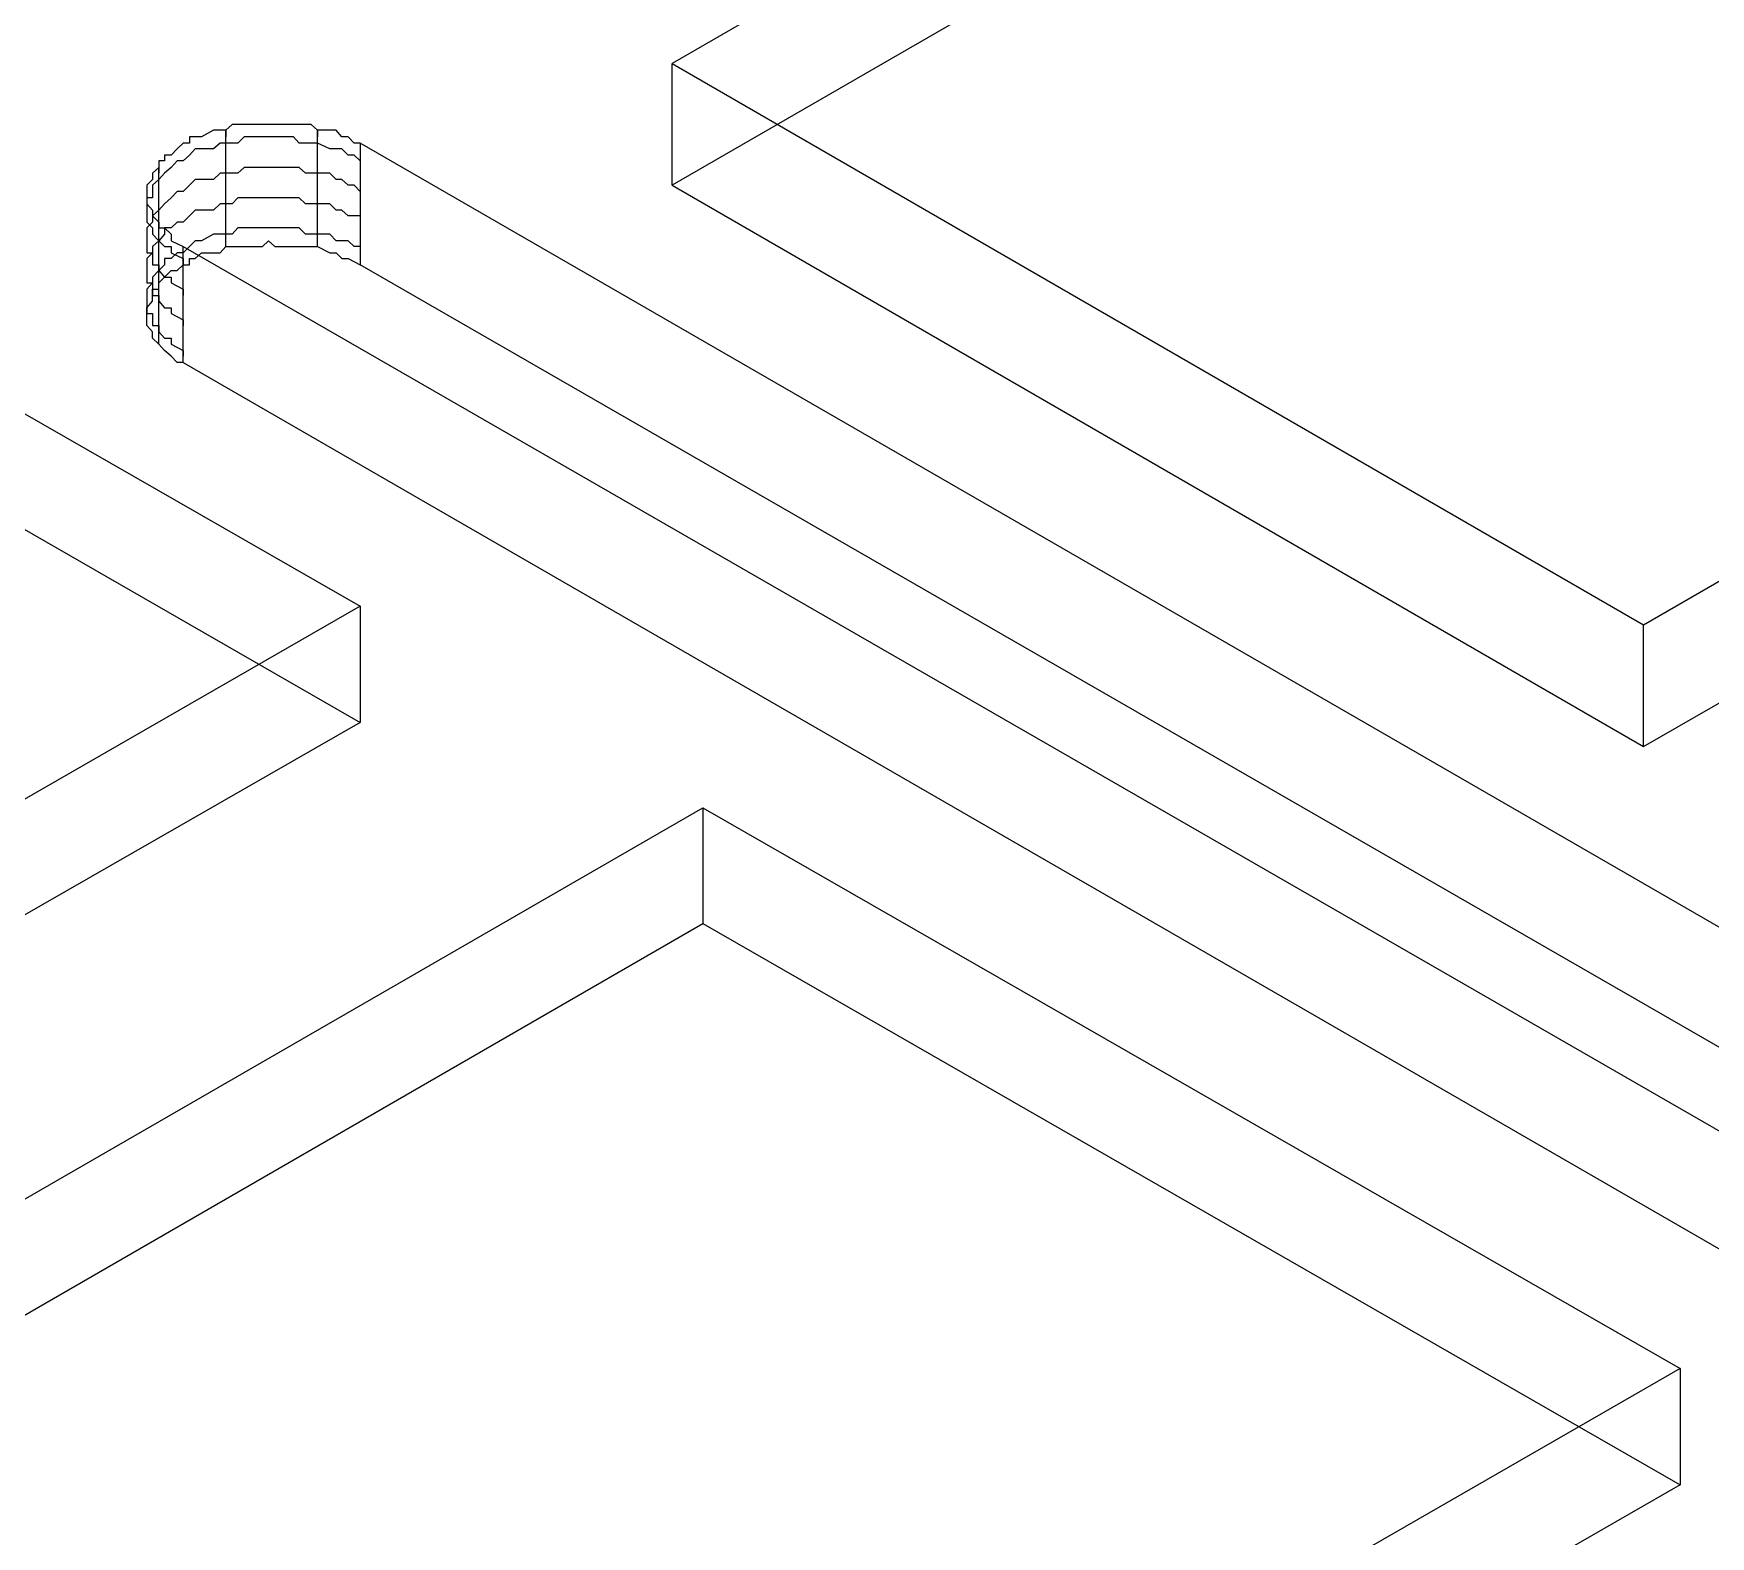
# Model space of a CAD drawing. Header units: millimetres. Extents: x 0 to 2112, y 8 to 1252.
# Drawn here: x 1204.4 to 1276.9, y 606.4 to 671.4 of the extents above; entities that cross this region are included whole.
import ezdxf

# ---------------------------------------------------------------- set-up
doc = ezdxf.new("R2010")
doc.units = ezdxf.units.MM
doc.layers.get('0').update_dxf_attribs({"linetype": 'CONTINUOUS'})

msp = doc.modelspace()

# ---------------------------------------------------------------- linework, layer by layer
at = {"color": 9}
for p, q in [((1273.98, 694.284), (1232.01, 670.066)), ((1273.98, 694.284), (1232.01, 670.066)), ((1273.98, 689.021), (1232.01, 664.803)), ((1273.98, 689.021), (1232.01, 664.803)), ((1176.3, 670.839), (1218.54, 646.617)), ((1176.3, 670.839), (1218.54, 646.617)), ((1232.01, 670.066), (1273.98, 645.82)), ((1232.01, 664.803), (1232.01, 670.066)), ((1232.01, 670.066), (1273.98, 645.82)), ((1232.01, 664.803), (1232.01, 670.066)), ((1273.98, 645.82), (1315.96, 670.066)), ((1273.98, 645.82), (1315.96, 670.066)), ((1213, 667.42), (1212.73, 667.173)), ((1213, 667.42), (1212.73, 667.173)), ((1213.25, 667.42), (1213, 667.42)), ((1213.25, 667.42), (1213, 667.42)), ((1213.52, 667.42), (1213.25, 667.42)), ((1213.52, 667.42), (1213.25, 667.42)), ((1214.05, 667.42), (1213.52, 667.42)), ((1214.05, 667.42), (1213.52, 667.42)), ((1214.32, 667.42), (1214.05, 667.42)), ((1214.32, 667.42), (1214.05, 667.42)), ((1214.57, 667.42), (1214.32, 667.42)), ((1214.57, 667.42), (1214.32, 667.42)), ((1214.85, 667.42), (1214.57, 667.42)), ((1214.85, 667.42), (1214.57, 667.42)), ((1215.1, 667.42), (1214.85, 667.42)), ((1215.1, 667.42), (1214.85, 667.42)), ((1215.65, 667.42), (1215.1, 667.42)), ((1215.65, 667.42), (1215.1, 667.42)), ((1215.89, 667.42), (1215.65, 667.42)), ((1215.89, 667.42), (1215.65, 667.42)), ((1216.17, 667.42), (1215.89, 667.42)), ((1216.17, 667.42), (1215.89, 667.42)), ((1216.42, 667.42), (1216.17, 667.42)), ((1216.42, 667.42), (1216.17, 667.42)), ((1216.69, 667.173), (1216.42, 667.42)), ((1216.69, 667.173), (1216.42, 667.42)), ((1210.88, 666.623), (1210.63, 666.373)), ((1210.88, 666.623), (1210.63, 666.373)), ((1211.16, 666.623), (1210.88, 666.623)), ((1211.16, 666.623), (1210.88, 666.623)), ((1211.4, 666.898), (1211.16, 666.898)), ((1211.16, 666.898), (1211.16, 666.623)), ((1211.4, 666.898), (1211.16, 666.898)), ((1211.16, 666.898), (1211.16, 666.623)), ((1211.68, 666.898), (1211.4, 666.898)), ((1211.68, 666.898), (1211.4, 666.898)), ((1212.2, 667.173), (1211.68, 666.898)), ((1212.2, 667.173), (1211.68, 666.898)), ((1212.48, 667.173), (1212.2, 667.173)), ((1212.48, 667.173), (1212.2, 667.173)), ((1212.48, 666.623), (1212.2, 666.373)), ((1212.73, 667.173), (1212.48, 667.173)), ((1212.73, 667.173), (1212.48, 667.173)), ((1212.73, 666.623), (1212.48, 666.623)), ((1212.73, 662.157), (1212.73, 667.173)), ((1212.73, 667.173), (1212.73, 666.898)), ((1213, 666.623), (1212.73, 666.623)), ((1213.25, 666.623), (1213, 666.623)), ((1213.52, 666.898), (1213.25, 666.623)), ((1214.05, 666.898), (1213.52, 666.898)), ((1214.32, 666.898), (1214.05, 666.898)), ((1214.57, 666.898), (1214.32, 666.898)), ((1214.85, 666.898), (1214.57, 666.898)), ((1215.1, 666.898), (1214.85, 666.898)), ((1215.65, 666.898), (1215.1, 666.898)), ((1215.89, 666.623), (1215.65, 666.898)), ((1216.17, 666.623), (1215.89, 666.623)), ((1216.42, 666.623), (1216.17, 666.623)), ((1216.69, 666.623), (1216.42, 666.623)), ((1217.22, 667.173), (1216.69, 667.173)), ((1216.69, 662.157), (1216.69, 667.173)), ((1216.69, 667.173), (1216.69, 666.898)), ((1217.22, 667.173), (1216.69, 667.173)), ((1217.22, 666.373), (1216.69, 666.623)), ((1217.49, 667.173), (1217.22, 667.173)), ((1217.49, 667.173), (1217.22, 667.173)), ((1217.74, 666.898), (1217.49, 667.173)), ((1217.74, 666.898), (1217.49, 667.173)), ((1218.01, 666.898), (1217.74, 666.898)), ((1218.01, 666.898), (1217.74, 666.898)), ((1218.27, 666.623), (1218.01, 666.898)), ((1218.27, 666.623), (1218.01, 666.898)), ((1218.54, 666.623), (1218.27, 666.623)), ((1218.54, 666.623), (1218.27, 666.623)), ((1421.27, 549.663), (1218.54, 666.623)), ((1218.54, 666.623), (1218.54, 661.36)), ((1421.27, 549.663), (1218.54, 666.623)), ((1218.54, 666.623), (1218.54, 661.36)), ((1210.36, 666.097), (1210.08, 666.097)), ((1210.08, 666.097), (1210.08, 665.85)), ((1210.36, 666.097), (1210.08, 666.097)), ((1210.08, 666.097), (1210.08, 665.85)), ((1210.63, 666.373), (1210.36, 666.097)), ((1210.63, 666.373), (1210.36, 666.097)), ((1211.16, 666.097), (1210.88, 665.85)), ((1211.4, 666.373), (1211.16, 666.097)), ((1211.16, 666.097), (1211.16, 666.097)), ((1211.68, 666.373), (1211.4, 666.373)), ((1212.2, 666.373), (1211.68, 666.373)), ((1217.49, 666.373), (1217.22, 666.373)), ((1217.74, 666.373), (1217.49, 666.373)), ((1218.01, 666.097), (1217.74, 666.373)), ((1218.27, 666.097), (1218.01, 666.097)), ((1218.54, 665.85), (1218.27, 666.097)), ((1176.3, 665.85), (1218.54, 641.604)), ((1176.3, 665.85), (1218.54, 641.604)), ((1209.83, 665.575), (1209.56, 665.325)), ((1209.83, 665.575), (1209.56, 665.325)), ((1209.56, 665.325), (1209.56, 665.325)), ((1209.56, 665.325), (1209.56, 665.05)), ((1209.56, 665.325), (1209.56, 665.325)), ((1209.56, 665.325), (1209.56, 665.05)), ((1210.08, 665.85), (1209.83, 665.85)), ((1209.83, 665.85), (1209.83, 665.575)), ((1210.08, 665.85), (1209.83, 665.85)), ((1209.83, 665.85), (1209.83, 665.575)), ((1209.83, 660.312), (1209.83, 665.575)), ((1209.83, 665.575), (1209.83, 665.325)), ((1210.08, 665.325), (1209.83, 665.05)), ((1210.36, 665.575), (1210.08, 665.325)), ((1210.08, 665.325), (1210.08, 665.325)), ((1210.63, 665.85), (1210.36, 665.575)), ((1210.88, 665.85), (1210.63, 665.85)), ((1212.48, 665.325), (1212.2, 665.05)), ((1212.73, 665.325), (1212.48, 665.325)), ((1213, 665.325), (1212.73, 665.325)), ((1213.25, 665.325), (1213, 665.325)), ((1213.52, 665.575), (1213.25, 665.325)), ((1214.05, 665.575), (1213.52, 665.575)), ((1214.32, 665.575), (1214.05, 665.575)), ((1214.57, 665.575), (1214.32, 665.575)), ((1214.85, 665.575), (1214.57, 665.575)), ((1215.1, 665.575), (1214.85, 665.575)), ((1215.65, 665.575), (1215.1, 665.575)), ((1215.89, 665.575), (1215.65, 665.575)), ((1216.17, 665.325), (1215.89, 665.575)), ((1216.42, 665.325), (1216.17, 665.325)), ((1216.69, 665.325), (1216.42, 665.325)), ((1217.22, 665.325), (1216.69, 665.325)), ((1217.49, 665.05), (1217.22, 665.325)), ((1209.56, 665.05), (1209.31, 664.803)), ((1209.56, 665.05), (1209.31, 664.803)), ((1209.31, 664.803), (1209.31, 664.803)), ((1209.31, 664.803), (1209.31, 664.527)), ((1209.31, 664.803), (1209.31, 664.803)), ((1209.31, 664.803), (1209.31, 664.527)), ((1209.31, 664.527), (1209.31, 664.252)), ((1209.31, 664.527), (1209.31, 664.252)), ((1209.83, 665.05), (1209.56, 664.803)), ((1209.56, 664.803), (1209.56, 664.527)), ((1209.56, 664.527), (1209.56, 664.252)), ((1209.83, 665.05), (1209.83, 665.05)), ((1210.63, 664.527), (1210.36, 664.252)), ((1210.88, 664.527), (1210.63, 664.527)), ((1211.16, 664.803), (1210.88, 664.527)), ((1211.4, 665.05), (1211.16, 664.803)), ((1211.16, 664.803), (1211.16, 664.803)), ((1211.68, 665.05), (1211.4, 665.05)), ((1212.2, 665.05), (1211.68, 665.05)), ((1217.74, 665.05), (1217.49, 665.05)), ((1218.01, 664.803), (1217.74, 665.05)), ((1218.27, 664.803), (1218.01, 664.803)), ((1218.54, 664.527), (1218.27, 664.803)), ((1232.01, 664.803), (1273.98, 640.556)), ((1232.01, 664.803), (1273.98, 640.556)), ((1273.98, 640.556), (1315.96, 664.803)), ((1273.98, 640.556), (1315.96, 664.803)), ((1209.31, 664.252), (1209.31, 664.002)), ((1209.56, 664.252), (1209.31, 664.252)), ((1209.31, 664.252), (1209.31, 664.002)), ((1209.31, 664.252), (1209.31, 664.002)), ((1209.31, 664.002), (1209.31, 664.002)), ((1209.31, 664.002), (1209.56, 663.727)), ((1209.31, 664.002), (1209.31, 663.727)), ((1209.31, 664.002), (1209.31, 664.002)), ((1209.31, 664.002), (1209.56, 663.727)), ((1209.31, 663.727), (1209.31, 663.727)), ((1209.31, 663.727), (1209.31, 663.48)), ((1209.56, 663.727), (1209.56, 663.48)), ((1209.83, 663.727), (1209.56, 663.48)), ((1209.56, 663.727), (1209.56, 663.48)), ((1210.08, 664.002), (1209.83, 663.727)), ((1209.83, 663.727), (1209.83, 663.727)), ((1210.36, 664.252), (1210.08, 664.002)), ((1210.08, 664.002), (1210.08, 664.002)), ((1211.4, 663.727), (1211.16, 663.48)), ((1211.68, 663.727), (1211.4, 663.727)), ((1212.2, 663.727), (1211.68, 663.727)), ((1212.48, 664.002), (1212.2, 663.727)), ((1212.73, 664.002), (1212.48, 664.002)), ((1213, 664.002), (1212.73, 664.002)), ((1213.25, 664.252), (1213, 664.002)), ((1213.52, 664.252), (1213.25, 664.252)), ((1214.05, 664.252), (1213.52, 664.252)), ((1214.32, 664.252), (1214.05, 664.252)), ((1214.57, 664.252), (1214.32, 664.252)), ((1214.85, 664.252), (1214.57, 664.252)), ((1215.1, 664.252), (1214.85, 664.252)), ((1215.65, 664.252), (1215.1, 664.252)), ((1215.89, 664.252), (1215.65, 664.252)), ((1216.17, 664.002), (1215.89, 664.252)), ((1216.42, 664.002), (1216.17, 664.002)), ((1216.69, 664.002), (1216.42, 664.002)), ((1217.22, 664.002), (1216.69, 664.002)), ((1217.49, 663.727), (1217.22, 664.002)), ((1217.74, 663.727), (1217.49, 663.727)), ((1218.01, 663.48), (1217.74, 663.727)), ((1209.31, 663.48), (1209.31, 663.205)), ((1209.56, 663.205), (1209.31, 662.958)), ((1209.31, 663.205), (1209.56, 662.958)), ((1209.56, 663.48), (1209.56, 663.48)), ((1209.56, 663.48), (1209.83, 663.205)), ((1209.56, 663.48), (1209.56, 663.205)), ((1209.56, 663.48), (1209.56, 663.48)), ((1209.56, 663.48), (1209.83, 663.205)), ((1209.56, 663.205), (1209.56, 663.205)), ((1209.83, 663.205), (1209.83, 662.958)), ((1209.83, 657.945), (1209.83, 663.205)), ((1209.83, 663.205), (1209.83, 662.958)), ((1209.83, 663.205), (1209.83, 662.958)), ((1210.63, 663.205), (1210.36, 662.958)), ((1210.88, 663.205), (1210.63, 663.205)), ((1211.16, 663.48), (1210.88, 663.205)), ((1211.16, 663.48), (1211.16, 663.48)), ((1218.27, 663.48), (1218.01, 663.48)), ((1218.54, 663.48), (1218.27, 663.48)), ((1209.31, 662.958), (1209.31, 662.682)), ((1209.31, 662.682), (1209.31, 662.407)), ((1209.31, 662.407), (1209.31, 662.407)), ((1209.31, 662.407), (1209.31, 662.157)), ((1209.56, 662.958), (1209.56, 662.958)), ((1209.56, 662.958), (1209.56, 662.682)), ((1209.56, 662.682), (1209.83, 662.407)), ((1209.83, 662.407), (1209.56, 662.157)), ((1209.83, 662.958), (1210.08, 662.958)), ((1209.83, 662.958), (1210.08, 662.958)), ((1210.08, 662.682), (1209.83, 662.407)), ((1209.83, 662.407), (1209.83, 662.407)), ((1209.83, 662.407), (1209.83, 662.407)), ((1209.83, 662.407), (1210.08, 662.157)), ((1210.08, 662.958), (1210.36, 662.682)), ((1210.36, 662.958), (1210.08, 662.958)), ((1210.08, 662.958), (1210.08, 662.682)), ((1210.08, 662.958), (1210.36, 662.682)), ((1210.36, 662.682), (1210.36, 662.407)), ((1210.36, 662.682), (1210.36, 662.407)), ((1210.36, 662.407), (1210.88, 662.157)), ((1210.36, 662.407), (1210.88, 662.157)), ((1211.4, 662.407), (1211.16, 662.157)), ((1211.68, 662.407), (1211.4, 662.407)), ((1212.2, 662.682), (1211.68, 662.407)), ((1212.48, 662.682), (1212.2, 662.682)), ((1212.73, 662.682), (1212.48, 662.682)), ((1213, 662.682), (1212.73, 662.682)), ((1213.25, 662.958), (1213, 662.682)), ((1213.52, 662.958), (1213.25, 662.958)), ((1214.05, 662.958), (1213.52, 662.958)), ((1214.32, 662.958), (1214.05, 662.958)), ((1214.57, 662.958), (1214.32, 662.958)), ((1214.32, 662.157), (1214.57, 662.407)), ((1214.32, 662.157), (1214.57, 662.407)), ((1214.85, 662.958), (1214.57, 662.958)), ((1214.57, 662.407), (1214.85, 662.157)), ((1214.57, 662.407), (1214.85, 662.157)), ((1215.1, 662.958), (1214.85, 662.958)), ((1215.65, 662.958), (1215.1, 662.958)), ((1215.89, 662.958), (1215.65, 662.958)), ((1216.17, 662.682), (1215.89, 662.958)), ((1216.42, 662.682), (1216.17, 662.682)), ((1216.69, 662.682), (1216.42, 662.682)), ((1217.22, 662.682), (1216.69, 662.682)), ((1217.49, 662.407), (1217.22, 662.682)), ((1217.74, 662.407), (1217.49, 662.407)), ((1218.01, 662.407), (1217.74, 662.407)), ((1218.27, 662.157), (1218.01, 662.407)), ((1209.31, 662.157), (1209.31, 661.882)), ((1209.56, 661.882), (1209.31, 661.635)), ((1209.31, 661.882), (1209.56, 661.882)), ((1209.31, 661.635), (1209.31, 661.36)), ((1209.56, 662.157), (1209.56, 661.882)), ((1209.56, 661.882), (1209.56, 661.882)), ((1209.56, 661.882), (1209.56, 661.635)), ((1209.56, 661.635), (1209.56, 661.36)), ((1210.08, 662.157), (1210.36, 662.157)), ((1210.36, 661.635), (1210.08, 661.635)), ((1210.08, 661.635), (1210.08, 661.36)), ((1210.36, 662.157), (1210.36, 661.882)), ((1210.63, 661.882), (1210.36, 661.635)), ((1210.36, 661.882), (1210.88, 661.635)), ((1210.88, 661.882), (1210.63, 661.882)), ((1210.88, 662.157), (1413.64, 545.447)), ((1211.16, 662.157), (1210.88, 661.882)), ((1210.88, 657.144), (1210.88, 662.157)), ((1210.88, 662.157), (1413.64, 545.447)), ((1210.88, 657.144), (1210.88, 662.157)), ((1210.88, 661.635), (1210.88, 661.36)), ((1211.16, 662.157), (1211.16, 662.157)), ((1211.16, 661.36), (1211.16, 661.635)), ((1211.16, 661.635), (1211.4, 661.635)), ((1211.16, 661.36), (1211.16, 661.635)), ((1211.16, 661.635), (1211.4, 661.635)), ((1211.4, 661.635), (1211.68, 661.882)), ((1211.4, 661.635), (1211.68, 661.882)), ((1211.68, 661.882), (1212.2, 661.882)), ((1211.68, 661.882), (1212.2, 661.882)), ((1212.2, 661.882), (1212.48, 661.882)), ((1212.2, 661.882), (1212.48, 661.882)), ((1212.48, 661.882), (1212.73, 662.157)), ((1212.48, 661.882), (1212.73, 662.157)), ((1212.73, 662.157), (1213, 662.157)), ((1212.73, 662.157), (1213, 662.157)), ((1213, 662.157), (1213.25, 662.157)), ((1213, 662.157), (1213.25, 662.157)), ((1213.25, 662.157), (1213.52, 662.157)), ((1213.25, 662.157), (1213.52, 662.157)), ((1213.52, 662.157), (1214.05, 662.157)), ((1213.52, 662.157), (1214.05, 662.157)), ((1214.05, 662.157), (1214.32, 662.157)), ((1214.05, 662.157), (1214.32, 662.157)), ((1214.85, 662.157), (1215.1, 662.157)), ((1214.85, 662.157), (1215.1, 662.157)), ((1215.1, 662.157), (1215.65, 662.157)), ((1215.1, 662.157), (1215.65, 662.157)), ((1215.65, 662.157), (1215.89, 662.157)), ((1215.65, 662.157), (1215.89, 662.157)), ((1215.89, 662.157), (1216.17, 662.157)), ((1215.89, 662.157), (1216.17, 662.157)), ((1216.17, 662.157), (1216.42, 662.157)), ((1216.17, 662.157), (1216.42, 662.157)), ((1216.42, 662.157), (1216.69, 662.157)), ((1216.42, 662.157), (1216.69, 662.157)), ((1216.69, 662.157), (1217.22, 661.882)), ((1216.69, 662.157), (1217.22, 661.882)), ((1217.22, 661.882), (1217.49, 661.882)), ((1217.22, 661.882), (1217.49, 661.882)), ((1217.49, 661.882), (1217.74, 661.635)), ((1217.49, 661.882), (1217.74, 661.635)), ((1217.74, 661.635), (1218.01, 661.635)), ((1217.74, 661.635), (1218.01, 661.635)), ((1218.01, 661.635), (1218.54, 661.36)), ((1218.01, 661.635), (1218.54, 661.36)), ((1218.54, 662.157), (1218.27, 662.157)), ((1209.31, 661.36), (1209.31, 661.113)), ((1209.31, 661.113), (1209.31, 661.113)), ((1209.31, 661.113), (1209.31, 660.834)), ((1209.31, 660.834), (1209.31, 660.587)), ((1209.56, 661.36), (1209.83, 661.36)), ((1209.83, 661.113), (1209.56, 660.834)), ((1209.56, 660.834), (1209.56, 660.587)), ((1210.08, 661.36), (1209.83, 661.113)), ((1209.83, 661.36), (1209.83, 661.113)), ((1209.83, 661.113), (1209.83, 661.113)), ((1209.83, 661.113), (1210.08, 660.834)), ((1209.83, 660.587), (1210.08, 660.834)), ((1209.83, 660.587), (1210.08, 660.834)), ((1210.08, 660.834), (1210.36, 661.113)), ((1210.08, 660.834), (1210.36, 661.113)), ((1210.08, 660.834), (1210.08, 660.834)), ((1210.08, 660.834), (1210.36, 660.834)), ((1210.08, 660.834), (1210.08, 660.834)), ((1210.36, 661.113), (1210.63, 661.113)), ((1210.36, 661.113), (1210.63, 661.113)), ((1210.36, 660.834), (1210.36, 660.587)), ((1210.63, 661.113), (1210.88, 661.36)), ((1210.63, 661.113), (1210.88, 661.36)), ((1210.88, 661.36), (1211.16, 661.36)), ((1210.88, 661.36), (1211.16, 661.36)), ((1421.27, 544.675), (1218.54, 661.36)), ((1421.27, 544.675), (1218.54, 661.36)), ((1209.56, 660.587), (1209.31, 660.312)), ((1209.31, 660.587), (1209.56, 660.587)), ((1209.31, 660.312), (1209.31, 660.037)), ((1209.56, 660.587), (1209.56, 660.587)), ((1209.56, 660.587), (1209.56, 660.312)), ((1209.56, 660.037), (1209.56, 660.312)), ((1209.56, 660.312), (1209.83, 660.312)), ((1209.56, 660.312), (1209.56, 660.037)), ((1209.56, 660.037), (1209.56, 660.312)), ((1209.56, 660.312), (1209.83, 660.312)), ((1209.83, 660.312), (1209.83, 660.587)), ((1209.83, 660.312), (1209.83, 660.587)), ((1210.36, 660.587), (1210.88, 660.312)), ((1210.88, 660.312), (1210.88, 660.037)), ((1209.31, 660.037), (1209.31, 660.037)), ((1209.31, 660.037), (1209.31, 659.79)), ((1209.31, 659.511), (1209.56, 659.79)), ((1209.31, 659.79), (1209.31, 659.511)), ((1209.31, 659.511), (1209.56, 659.79)), ((1209.31, 659.264), (1209.31, 659.511)), ((1209.31, 659.511), (1209.31, 659.511)), ((1209.31, 659.511), (1209.31, 659.264)), ((1209.31, 659.264), (1209.31, 659.511)), ((1209.31, 659.511), (1209.31, 659.511)), ((1209.56, 659.79), (1209.56, 660.037)), ((1209.56, 660.037), (1209.83, 660.037)), ((1209.56, 659.79), (1209.56, 660.037)), ((1209.83, 660.037), (1209.83, 659.79)), ((1209.83, 659.79), (1210.08, 659.511)), ((1210.08, 659.511), (1210.36, 659.511)), ((1210.36, 659.511), (1210.36, 659.264)), ((1209.31, 658.989), (1209.31, 659.264)), ((1209.31, 659.264), (1209.56, 659.264)), ((1209.31, 658.989), (1209.31, 659.264)), ((1209.31, 658.742), (1209.31, 658.989)), ((1209.31, 658.989), (1209.31, 658.989)), ((1209.31, 658.742), (1209.31, 658.989)), ((1209.31, 658.989), (1209.31, 658.989)), ((1209.56, 658.467), (1209.31, 658.742)), ((1209.56, 658.467), (1209.31, 658.742)), ((1209.56, 659.264), (1209.56, 658.989)), ((1209.56, 658.989), (1209.56, 658.742)), ((1209.56, 658.742), (1209.83, 658.742)), ((1209.83, 658.742), (1209.83, 658.467)), ((1210.36, 659.264), (1210.88, 658.989)), ((1210.88, 658.989), (1210.88, 658.742)), ((1209.56, 658.192), (1209.56, 658.467)), ((1209.56, 658.467), (1209.56, 658.467)), ((1209.56, 658.192), (1209.56, 658.467)), ((1209.56, 658.467), (1209.56, 658.467)), ((1209.83, 657.945), (1209.56, 658.192)), ((1209.83, 657.945), (1209.56, 658.192)), ((1209.83, 658.467), (1210.08, 658.192)), ((1210.08, 657.666), (1209.83, 657.945)), ((1209.83, 657.945), (1209.83, 657.945)), ((1210.08, 657.666), (1209.83, 657.945)), ((1209.83, 657.945), (1209.83, 657.945)), ((1210.08, 658.192), (1210.36, 658.192)), ((1210.36, 658.192), (1210.36, 657.945)), ((1210.36, 657.945), (1210.88, 657.666)), ((1210.36, 657.419), (1210.08, 657.666)), ((1210.36, 657.419), (1210.08, 657.666)), ((1210.63, 657.144), (1210.36, 657.419)), ((1210.36, 657.419), (1210.36, 657.419)), ((1210.63, 657.144), (1210.36, 657.419)), ((1210.36, 657.419), (1210.36, 657.419)), ((1210.88, 657.666), (1210.88, 657.419)), ((1210.88, 657.144), (1210.63, 657.144)), ((1210.88, 657.144), (1210.63, 657.144)), ((1210.88, 657.144), (1413.64, 540.184)), ((1210.88, 657.144), (1413.64, 540.184)), ((1218.54, 646.617), (1176.3, 622.374)), ((1218.54, 646.617), (1176.3, 622.374)), ((1218.54, 646.617), (1218.54, 641.604)), ((1218.54, 646.617), (1218.54, 641.604)), ((1273.98, 640.556), (1273.98, 645.82)), ((1273.98, 640.556), (1273.98, 645.82)), ((1218.54, 641.604), (1176.3, 617.386)), ((1218.54, 641.604), (1176.3, 617.386)), ((1191.34, 613.696), (1233.34, 637.91)), ((1191.34, 613.696), (1233.34, 637.91)), ((1233.34, 637.91), (1275.57, 613.696)), ((1233.34, 637.91), (1233.34, 632.926)), ((1233.34, 637.91), (1233.34, 632.926)), ((1233.34, 637.91), (1275.57, 613.696)), ((1191.34, 608.679), (1233.34, 632.926)), ((1191.34, 608.679), (1233.34, 632.926)), ((1233.34, 632.926), (1275.57, 608.679)), ((1233.34, 632.926), (1275.57, 608.679)), ((1275.57, 613.696), (1233.34, 589.449)), ((1275.57, 613.696), (1233.34, 589.449)), ((1275.57, 613.696), (1275.57, 608.679)), ((1275.57, 613.696), (1275.57, 608.679)), ((1275.57, 608.679), (1233.34, 584.433)), ((1275.57, 608.679), (1233.34, 584.433))]:
    msp.add_line(p, q, dxfattribs=at)

doc.saveas('drawing.dxf')
